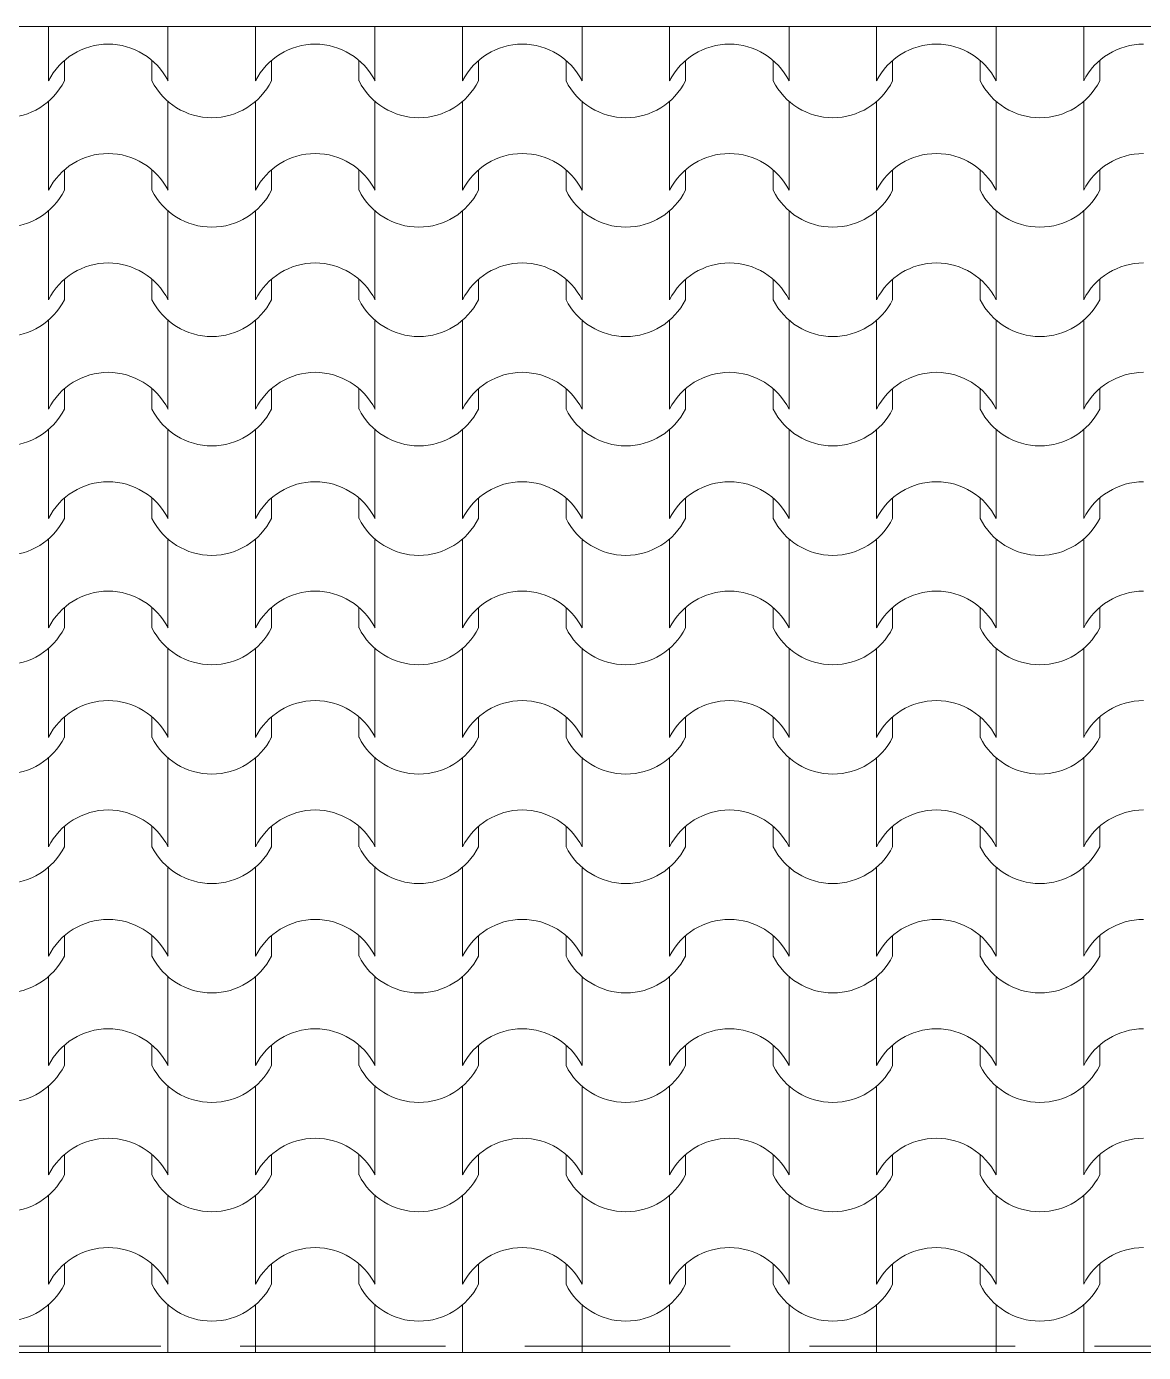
# Model space of a CAD drawing. Header units: millimetres. Extents: x 323482 to 503016, y 8175 to 72038.
# Drawn here: x 457332 to 458866, y 32468 to 34290 of the extents above; entities that cross this region are included whole.
import ezdxf

# ---------------------------------------------------------------- set-up
doc = ezdxf.new("R2010")
doc.units = ezdxf.units.MM
doc.header["$MEASUREMENT"] = 0
doc.linetypes.add('Hidden Line', pattern=[391.222223, 282.222223, -109])
doc.layers.add('2D Drafting - General_Pen_No__101', color=252, linetype='Continuous', lineweight=13)
doc.layers.add('Shell - Roof_Pen_No__120', color=7, linetype='Continuous', lineweight=13)
doc.layers.add('Structural - Bearing_Pen_No__83', color=7, linetype='Continuous', lineweight=13, true_color=0xff9955)

# ---------------------------------------------------------------- blocks, each defined once
blk = doc.blocks.new('*X4')
at = {"layer": '2D Drafting - General_Pen_No__101', "color": 252, "linetype": 'Continuous', "lineweight": 13}
for p, q in [((457361.7, 34290.4), (457361.7, 34276.6)), ((457361.7, 34276.6), (457361.7, 34215.7)), ((457526, 34290.4), (457526, 34276.6)), ((457526, 34276.6), (457526, 34215.7)), ((457646.2, 34290.4), (457646.2, 34276.6)), ((457646.2, 34276.6), (457646.2, 34215.7)), ((457810.4, 34290.4), (457810.4, 34276.6)), ((457810.4, 34276.6), (457810.4, 34215.7)), ((457930.7, 34290.4), (457930.7, 34276.6)), ((457930.7, 34276.6), (457930.7, 34215.7)), ((458094.9, 34290.4), (458094.9, 34276.6)), ((458094.9, 34276.6), (458094.9, 34215.7)), ((458215.2, 34290.4), (458215.2, 34276.6)), ((458215.2, 34276.6), (458215.2, 34215.7)), ((458379.4, 34290.4), (458379.4, 34276.6)), ((458379.4, 34276.6), (458379.4, 34215.7)), ((458499.6, 34290.4), (458499.6, 34276.6)), ((458499.6, 34276.6), (458499.6, 34215.7)), ((458663.9, 34290.4), (458663.9, 34276.6)), ((458663.9, 34276.6), (458663.9, 34215.7)), ((458784.1, 34290.4), (458784.1, 34276.6)), ((458784.1, 34276.6), (458784.1, 34215.7)), ((457383.7, 34243.7), (457383.7, 34215.7)), ((457504, 34243.7), (457504, 34215.7)), ((457668.2, 34243.7), (457668.2, 34215.7)), ((457788.4, 34243.7), (457788.4, 34215.7)), ((457952.7, 34243.7), (457952.7, 34215.7)), ((458072.9, 34243.7), (458072.9, 34215.7)), ((458237.2, 34243.7), (458237.2, 34215.7)), ((458357.4, 34243.7), (458357.4, 34215.7)), ((458521.6, 34243.7), (458521.6, 34215.7)), ((458641.9, 34243.7), (458641.9, 34215.7)), ((458806.1, 34243.7), (458806.1, 34215.7)), ((457361.7, 34187.3), (457361.7, 34126.3)), ((457526, 34187.3), (457526, 34126.3)), ((457646.2, 34187.3), (457646.2, 34126.3)), ((457810.4, 34187.3), (457810.4, 34126.3)), ((457930.7, 34187.3), (457930.7, 34126.3)), ((458094.9, 34187.3), (458094.9, 34126.3)), ((458215.2, 34187.3), (458215.2, 34126.3)), ((458379.4, 34187.3), (458379.4, 34126.3)), ((458499.6, 34187.3), (458499.6, 34126.3)), ((458663.9, 34187.3), (458663.9, 34126.3)), ((458784.1, 34187.3), (458784.1, 34126.3)), ((457361.7, 34126.3), (457361.7, 34065.3)), ((457526, 34126.3), (457526, 34065.3)), ((457646.2, 34126.3), (457646.2, 34065.3)), ((457810.4, 34126.3), (457810.4, 34065.3)), ((457930.7, 34126.3), (457930.7, 34065.3)), ((458094.9, 34126.3), (458094.9, 34065.3)), ((458215.2, 34126.3), (458215.2, 34065.3)), ((458379.4, 34126.3), (458379.4, 34065.3)), ((458499.6, 34126.3), (458499.6, 34065.3)), ((458663.9, 34126.3), (458663.9, 34065.3)), ((458784.1, 34126.3), (458784.1, 34065.3)), ((457383.7, 34093.4), (457383.7, 34065.3)), ((457504, 34093.4), (457504, 34065.3)), ((457668.2, 34093.4), (457668.2, 34065.3)), ((457788.4, 34093.4), (457788.4, 34065.3)), ((457952.7, 34093.4), (457952.7, 34065.3)), ((458072.9, 34093.4), (458072.9, 34065.3)), ((458237.2, 34093.4), (458237.2, 34065.3)), ((458357.4, 34093.4), (458357.4, 34065.3)), ((458521.6, 34093.4), (458521.6, 34065.3)), ((458641.9, 34093.4), (458641.9, 34065.3)), ((458806.1, 34093.4), (458806.1, 34065.3)), ((457361.7, 34036.9), (457361.7, 33976)), ((457526, 34036.9), (457526, 33976)), ((457646.2, 34036.9), (457646.2, 33976)), ((457810.4, 34036.9), (457810.4, 33976)), ((457930.7, 34036.9), (457930.7, 33976)), ((458094.9, 34036.9), (458094.9, 33976)), ((458215.2, 34036.9), (458215.2, 33976)), ((458379.4, 34036.9), (458379.4, 33976)), ((458499.6, 34036.9), (458499.6, 33976)), ((458663.9, 34036.9), (458663.9, 33976)), ((458784.1, 34036.9), (458784.1, 33976)), ((457361.7, 33976), (457361.7, 33915)), ((457526, 33976), (457526, 33915)), ((457646.2, 33976), (457646.2, 33915)), ((457810.4, 33976), (457810.4, 33915)), ((457930.7, 33976), (457930.7, 33915)), ((458094.9, 33976), (458094.9, 33915)), ((458215.2, 33976), (458215.2, 33915)), ((458379.4, 33976), (458379.4, 33915)), ((458499.6, 33976), (458499.6, 33915)), ((458663.9, 33976), (458663.9, 33915)), ((458784.1, 33976), (458784.1, 33915)), ((457383.7, 33943), (457383.7, 33915)), ((457504, 33943), (457504, 33915)), ((457668.2, 33943), (457668.2, 33915)), ((457788.4, 33943), (457788.4, 33915)), ((457952.7, 33943), (457952.7, 33915)), ((458072.9, 33943), (458072.9, 33915)), ((458237.2, 33943), (458237.2, 33915)), ((458357.4, 33943), (458357.4, 33915)), ((458521.6, 33943), (458521.6, 33915)), ((458641.9, 33943), (458641.9, 33915)), ((458806.1, 33943), (458806.1, 33915)), ((457361.7, 33886.6), (457361.7, 33825.6)), ((457526, 33886.6), (457526, 33825.6)), ((457646.2, 33886.6), (457646.2, 33825.6)), ((457810.4, 33886.6), (457810.4, 33825.6)), ((457930.7, 33886.6), (457930.7, 33825.6)), ((458094.9, 33886.6), (458094.9, 33825.6)), ((458215.2, 33886.6), (458215.2, 33825.6)), ((458379.4, 33886.6), (458379.4, 33825.6)), ((458499.6, 33886.6), (458499.6, 33825.6)), ((458663.9, 33886.6), (458663.9, 33825.6)), ((458784.1, 33886.6), (458784.1, 33825.6)), ((457361.7, 33825.6), (457361.7, 33764.7)), ((457526, 33825.6), (457526, 33764.7)), ((457646.2, 33825.6), (457646.2, 33764.7)), ((457810.4, 33825.6), (457810.4, 33764.7)), ((457930.7, 33825.6), (457930.7, 33764.7)), ((458094.9, 33825.6), (458094.9, 33764.7)), ((458215.2, 33825.6), (458215.2, 33764.7)), ((458379.4, 33825.6), (458379.4, 33764.7)), ((458499.6, 33825.6), (458499.6, 33764.7)), ((458663.9, 33825.6), (458663.9, 33764.7)), ((458784.1, 33825.6), (458784.1, 33764.7)), ((457383.7, 33792.7), (457383.7, 33764.7)), ((457504, 33792.7), (457504, 33764.7)), ((457668.2, 33792.7), (457668.2, 33764.7)), ((457788.4, 33792.7), (457788.4, 33764.7)), ((457952.7, 33792.7), (457952.7, 33764.7)), ((458072.9, 33792.7), (458072.9, 33764.7)), ((458237.2, 33792.7), (458237.2, 33764.7)), ((458357.4, 33792.7), (458357.4, 33764.7)), ((458521.6, 33792.7), (458521.6, 33764.7)), ((458641.9, 33792.7), (458641.9, 33764.7)), ((458806.1, 33792.7), (458806.1, 33764.7)), ((457361.7, 33736.3), (457361.7, 33675.3)), ((457526, 33736.3), (457526, 33675.3)), ((457646.2, 33736.3), (457646.2, 33675.3)), ((457810.4, 33736.3), (457810.4, 33675.3)), ((457930.7, 33736.3), (457930.7, 33675.3)), ((458094.9, 33736.3), (458094.9, 33675.3)), ((458215.2, 33736.3), (458215.2, 33675.3)), ((458379.4, 33736.3), (458379.4, 33675.3)), ((458499.6, 33736.3), (458499.6, 33675.3)), ((458663.9, 33736.3), (458663.9, 33675.3)), ((458784.1, 33736.3), (458784.1, 33675.3)), ((457361.7, 33675.3), (457361.7, 33614.3)), ((457526, 33675.3), (457526, 33614.3)), ((457646.2, 33675.3), (457646.2, 33614.3)), ((457810.4, 33675.3), (457810.4, 33614.3)), ((457930.7, 33675.3), (457930.7, 33614.3)), ((458094.9, 33675.3), (458094.9, 33614.3)), ((458215.2, 33675.3), (458215.2, 33614.3)), ((458379.4, 33675.3), (458379.4, 33614.3)), ((458499.6, 33675.3), (458499.6, 33614.3)), ((458663.9, 33675.3), (458663.9, 33614.3)), ((458784.1, 33675.3), (458784.1, 33614.3)), ((457383.7, 33642.3), (457383.7, 33614.3)), ((457504, 33642.3), (457504, 33614.3)), ((457668.2, 33642.3), (457668.2, 33614.3)), ((457788.4, 33642.3), (457788.4, 33614.3)), ((457952.7, 33642.3), (457952.7, 33614.3)), ((458072.9, 33642.3), (458072.9, 33614.3)), ((458237.2, 33642.3), (458237.2, 33614.3)), ((458357.4, 33642.3), (458357.4, 33614.3)), ((458521.6, 33642.3), (458521.6, 33614.3)), ((458641.9, 33642.3), (458641.9, 33614.3)), ((458806.1, 33642.3), (458806.1, 33614.3)), ((457361.7, 33585.9), (457361.7, 33524.9)), ((457526, 33585.9), (457526, 33524.9)), ((457646.2, 33585.9), (457646.2, 33524.9)), ((457810.4, 33585.9), (457810.4, 33524.9)), ((457930.7, 33585.9), (457930.7, 33524.9)), ((458094.9, 33585.9), (458094.9, 33524.9)), ((458215.2, 33585.9), (458215.2, 33524.9)), ((458379.4, 33585.9), (458379.4, 33524.9)), ((458499.6, 33585.9), (458499.6, 33524.9)), ((458663.9, 33585.9), (458663.9, 33524.9)), ((458784.1, 33585.9), (458784.1, 33524.9)), ((457361.7, 33524.9), (457361.7, 33464)), ((457526, 33524.9), (457526, 33464)), ((457646.2, 33524.9), (457646.2, 33464)), ((457810.4, 33524.9), (457810.4, 33464)), ((457930.7, 33524.9), (457930.7, 33464)), ((458094.9, 33524.9), (458094.9, 33464)), ((458215.2, 33524.9), (458215.2, 33464)), ((458379.4, 33524.9), (458379.4, 33464)), ((458499.6, 33524.9), (458499.6, 33464)), ((458663.9, 33524.9), (458663.9, 33464)), ((458784.1, 33524.9), (458784.1, 33464)), ((457383.7, 33492), (457383.7, 33464)), ((457504, 33492), (457504, 33464)), ((457668.2, 33492), (457668.2, 33464)), ((457788.4, 33492), (457788.4, 33464)), ((457952.7, 33492), (457952.7, 33464)), ((458072.9, 33492), (458072.9, 33464)), ((458237.2, 33492), (458237.2, 33464)), ((458357.4, 33492), (458357.4, 33464)), ((458521.6, 33492), (458521.6, 33464)), ((458641.9, 33492), (458641.9, 33464)), ((458806.1, 33492), (458806.1, 33464)), ((457361.7, 33435.6), (457361.7, 33374.6)), ((457526, 33435.6), (457526, 33374.6)), ((457646.2, 33435.6), (457646.2, 33374.6)), ((457810.4, 33435.6), (457810.4, 33374.6)), ((457930.7, 33435.6), (457930.7, 33374.6)), ((458094.9, 33435.6), (458094.9, 33374.6)), ((458215.2, 33435.6), (458215.2, 33374.6)), ((458379.4, 33435.6), (458379.4, 33374.6)), ((458499.6, 33435.6), (458499.6, 33374.6)), ((458663.9, 33435.6), (458663.9, 33374.6)), ((458784.1, 33435.6), (458784.1, 33374.6)), ((457361.7, 33374.6), (457361.7, 33313.6)), ((457526, 33374.6), (457526, 33313.6)), ((457646.2, 33374.6), (457646.2, 33313.6)), ((457810.4, 33374.6), (457810.4, 33313.6)), ((457930.7, 33374.6), (457930.7, 33313.6)), ((458094.9, 33374.6), (458094.9, 33313.6)), ((458215.2, 33374.6), (458215.2, 33313.6)), ((458379.4, 33374.6), (458379.4, 33313.6)), ((458499.6, 33374.6), (458499.6, 33313.6)), ((458663.9, 33374.6), (458663.9, 33313.6)), ((458784.1, 33374.6), (458784.1, 33313.6)), ((457383.7, 33341.7), (457383.7, 33313.6)), ((457504, 33341.7), (457504, 33313.6)), ((457668.2, 33341.7), (457668.2, 33313.6)), ((457788.4, 33341.7), (457788.4, 33313.6)), ((457952.7, 33341.7), (457952.7, 33313.6)), ((458072.9, 33341.7), (458072.9, 33313.6)), ((458237.2, 33341.7), (458237.2, 33313.6)), ((458357.4, 33341.7), (458357.4, 33313.6)), ((458521.6, 33341.7), (458521.6, 33313.6)), ((458641.9, 33341.7), (458641.9, 33313.6)), ((458806.1, 33341.7), (458806.1, 33313.6)), ((457361.7, 33285.2), (457361.7, 33224.3)), ((457526, 33285.2), (457526, 33224.3)), ((457646.2, 33285.2), (457646.2, 33224.3)), ((457810.4, 33285.2), (457810.4, 33224.3)), ((457930.7, 33285.2), (457930.7, 33224.3)), ((458094.9, 33285.2), (458094.9, 33224.3)), ((458215.2, 33285.2), (458215.2, 33224.3)), ((458379.4, 33285.2), (458379.4, 33224.3)), ((458499.6, 33285.2), (458499.6, 33224.3)), ((458663.9, 33285.2), (458663.9, 33224.3)), ((458784.1, 33285.2), (458784.1, 33224.3)), ((457361.7, 33224.3), (457361.7, 33163.3)), ((457526, 33224.3), (457526, 33163.3)), ((457646.2, 33224.3), (457646.2, 33163.3)), ((457810.4, 33224.3), (457810.4, 33163.3)), ((457930.7, 33224.3), (457930.7, 33163.3)), ((458094.9, 33224.3), (458094.9, 33163.3)), ((458215.2, 33224.3), (458215.2, 33163.3)), ((458379.4, 33224.3), (458379.4, 33163.3)), ((458499.6, 33224.3), (458499.6, 33163.3)), ((458663.9, 33224.3), (458663.9, 33163.3)), ((458784.1, 33224.3), (458784.1, 33163.3)), ((457383.7, 33191.3), (457383.7, 33163.3)), ((457504, 33191.3), (457504, 33163.3)), ((457668.2, 33191.3), (457668.2, 33163.3)), ((457788.4, 33191.3), (457788.4, 33163.3)), ((457952.7, 33191.3), (457952.7, 33163.3)), ((458072.9, 33191.3), (458072.9, 33163.3)), ((458237.2, 33191.3), (458237.2, 33163.3)), ((458357.4, 33191.3), (458357.4, 33163.3)), ((458521.6, 33191.3), (458521.6, 33163.3)), ((458641.9, 33191.3), (458641.9, 33163.3)), ((458806.1, 33191.3), (458806.1, 33163.3)), ((457361.7, 33134.9), (457361.7, 33073.9)), ((457526, 33134.9), (457526, 33073.9)), ((457646.2, 33134.9), (457646.2, 33073.9)), ((457810.4, 33134.9), (457810.4, 33073.9)), ((457930.7, 33134.9), (457930.7, 33073.9)), ((458094.9, 33134.9), (458094.9, 33073.9)), ((458215.2, 33134.9), (458215.2, 33073.9)), ((458379.4, 33134.9), (458379.4, 33073.9)), ((458499.6, 33134.9), (458499.6, 33073.9)), ((458663.9, 33134.9), (458663.9, 33073.9)), ((458784.1, 33134.9), (458784.1, 33073.9)), ((457361.7, 33073.9), (457361.7, 33013)), ((457526, 33073.9), (457526, 33013)), ((457646.2, 33073.9), (457646.2, 33013)), ((457810.4, 33073.9), (457810.4, 33013)), ((457930.7, 33073.9), (457930.7, 33013)), ((458094.9, 33073.9), (458094.9, 33013)), ((458215.2, 33073.9), (458215.2, 33013)), ((458379.4, 33073.9), (458379.4, 33013)), ((458499.6, 33073.9), (458499.6, 33013)), ((458663.9, 33073.9), (458663.9, 33013)), ((458784.1, 33073.9), (458784.1, 33013)), ((457383.7, 33041), (457383.7, 33013)), ((457504, 33041), (457504, 33013)), ((457668.2, 33041), (457668.2, 33013)), ((457788.4, 33041), (457788.4, 33013)), ((457952.7, 33041), (457952.7, 33013)), ((458072.9, 33041), (458072.9, 33013)), ((458237.2, 33041), (458237.2, 33013)), ((458357.4, 33041), (458357.4, 33013)), ((458521.6, 33041), (458521.6, 33013)), ((458641.9, 33041), (458641.9, 33013)), ((458806.1, 33041), (458806.1, 33013)), ((457361.7, 32984.6), (457361.7, 32923.6)), ((457526, 32984.6), (457526, 32923.6)), ((457646.2, 32984.6), (457646.2, 32923.6)), ((457810.4, 32984.6), (457810.4, 32923.6)), ((457930.7, 32984.6), (457930.7, 32923.6)), ((458094.9, 32984.6), (458094.9, 32923.6)), ((458215.2, 32984.6), (458215.2, 32923.6)), ((458379.4, 32984.6), (458379.4, 32923.6)), ((458499.6, 32984.6), (458499.6, 32923.6)), ((458663.9, 32984.6), (458663.9, 32923.6)), ((458784.1, 32984.6), (458784.1, 32923.6)), ((457361.7, 32923.6), (457361.7, 32862.6)), ((457526, 32923.6), (457526, 32862.6)), ((457646.2, 32923.6), (457646.2, 32862.6)), ((457810.4, 32923.6), (457810.4, 32862.6)), ((457930.7, 32923.6), (457930.7, 32862.6)), ((458094.9, 32923.6), (458094.9, 32862.6)), ((458215.2, 32923.6), (458215.2, 32862.6)), ((458379.4, 32923.6), (458379.4, 32862.6)), ((458499.6, 32923.6), (458499.6, 32862.6)), ((458663.9, 32923.6), (458663.9, 32862.6)), ((458784.1, 32923.6), (458784.1, 32862.6)), ((457383.7, 32890.7), (457383.7, 32862.6)), ((457504, 32890.7), (457504, 32862.6)), ((457668.2, 32890.7), (457668.2, 32862.6)), ((457788.4, 32890.7), (457788.4, 32862.6)), ((457952.7, 32890.7), (457952.7, 32862.6)), ((458072.9, 32890.7), (458072.9, 32862.6)), ((458237.2, 32890.7), (458237.2, 32862.6)), ((458357.4, 32890.7), (458357.4, 32862.6)), ((458521.6, 32890.7), (458521.6, 32862.6)), ((458641.9, 32890.7), (458641.9, 32862.6)), ((458806.1, 32890.7), (458806.1, 32862.6)), ((457361.7, 32834.2), (457361.7, 32773.3)), ((457526, 32834.2), (457526, 32773.3)), ((457646.2, 32834.2), (457646.2, 32773.3)), ((457810.4, 32834.2), (457810.4, 32773.3)), ((457930.7, 32834.2), (457930.7, 32773.3)), ((458094.9, 32834.2), (458094.9, 32773.3)), ((458215.2, 32834.2), (458215.2, 32773.3)), ((458379.4, 32834.2), (458379.4, 32773.3)), ((458499.6, 32834.2), (458499.6, 32773.3)), ((458663.9, 32834.2), (458663.9, 32773.3)), ((458784.1, 32834.2), (458784.1, 32773.3)), ((457361.7, 32773.3), (457361.7, 32712.3)), ((457526, 32773.3), (457526, 32712.3)), ((457646.2, 32773.3), (457646.2, 32712.3)), ((457810.4, 32773.3), (457810.4, 32712.3)), ((457930.7, 32773.3), (457930.7, 32712.3)), ((458094.9, 32773.3), (458094.9, 32712.3)), ((458215.2, 32773.3), (458215.2, 32712.3)), ((458379.4, 32773.3), (458379.4, 32712.3)), ((458499.6, 32773.3), (458499.6, 32712.3)), ((458663.9, 32773.3), (458663.9, 32712.3)), ((458784.1, 32773.3), (458784.1, 32712.3)), ((457383.7, 32740.3), (457383.7, 32712.3)), ((457504, 32740.3), (457504, 32712.3)), ((457668.2, 32740.3), (457668.2, 32712.3)), ((457788.4, 32740.3), (457788.4, 32712.3)), ((457952.7, 32740.3), (457952.7, 32712.3)), ((458072.9, 32740.3), (458072.9, 32712.3)), ((458237.2, 32740.3), (458237.2, 32712.3)), ((458357.4, 32740.3), (458357.4, 32712.3)), ((458521.6, 32740.3), (458521.6, 32712.3)), ((458641.9, 32740.3), (458641.9, 32712.3)), ((458806.1, 32740.3), (458806.1, 32712.3)), ((457361.7, 32683.9), (457361.7, 32622.9)), ((457526, 32683.9), (457526, 32622.9)), ((457646.2, 32683.9), (457646.2, 32622.9)), ((457810.4, 32683.9), (457810.4, 32622.9)), ((457930.7, 32683.9), (457930.7, 32622.9)), ((458094.9, 32683.9), (458094.9, 32622.9)), ((458215.2, 32683.9), (458215.2, 32622.9)), ((458379.4, 32683.9), (458379.4, 32622.9)), ((458499.6, 32683.9), (458499.6, 32622.9)), ((458663.9, 32683.9), (458663.9, 32622.9)), ((458784.1, 32683.9), (458784.1, 32622.9)), ((457361.7, 32622.9), (457361.7, 32562)), ((457526, 32622.9), (457526, 32562)), ((457646.2, 32622.9), (457646.2, 32562)), ((457810.4, 32622.9), (457810.4, 32562)), ((457930.7, 32622.9), (457930.7, 32562)), ((458094.9, 32622.9), (458094.9, 32562)), ((458215.2, 32622.9), (458215.2, 32562)), ((458379.4, 32622.9), (458379.4, 32562)), ((458499.6, 32622.9), (458499.6, 32562)), ((458663.9, 32622.9), (458663.9, 32562)), ((458784.1, 32622.9), (458784.1, 32562)), ((457383.7, 32590), (457383.7, 32562)), ((457504, 32590), (457504, 32562)), ((457668.2, 32590), (457668.2, 32562)), ((457788.4, 32590), (457788.4, 32562)), ((457952.7, 32590), (457952.7, 32562)), ((458072.9, 32590), (458072.9, 32562)), ((458237.2, 32590), (458237.2, 32562)), ((458357.4, 32590), (458357.4, 32562)), ((458521.6, 32590), (458521.6, 32562)), ((458641.9, 32590), (458641.9, 32562)), ((458806.1, 32590), (458806.1, 32562)), ((457361.7, 32533.6), (457361.7, 32472.6)), ((457526, 32533.6), (457526, 32472.6)), ((457646.2, 32533.6), (457646.2, 32472.6)), ((457810.4, 32533.6), (457810.4, 32472.6)), ((457930.7, 32533.6), (457930.7, 32472.6)), ((458094.9, 32533.6), (458094.9, 32472.6)), ((458215.2, 32533.6), (458215.2, 32472.6)), ((458379.4, 32533.6), (458379.4, 32472.6)), ((458499.6, 32533.6), (458499.6, 32472.6)), ((458663.9, 32533.6), (458663.9, 32472.6)), ((458784.1, 32533.6), (458784.1, 32472.6)), ((457361.7, 32472.6), (457361.7, 32468.3)), ((457526, 32472.6), (457526, 32468.3)), ((457646.2, 32472.6), (457646.2, 32468.3)), ((457810.4, 32472.6), (457810.4, 32468.3)), ((457930.7, 32472.6), (457930.7, 32468.3)), ((458094.9, 32472.6), (458094.9, 32468.3)), ((458215.2, 32472.6), (458215.2, 32468.3)), ((458379.4, 32472.6), (458379.4, 32468.3)), ((458499.6, 32472.6), (458499.6, 32468.3)), ((458663.9, 32472.6), (458663.9, 32468.3)), ((458784.1, 32472.6), (458784.1, 32468.3))]:
    blk.add_line(p, q, dxfattribs=at)
for centre, radius, start, end in [((457444.1, 34173.7), 92.5, 90.1705, 153.0115), ((457443.6, 34173.7), 92.5, 26.9885, 89.8295), ((457728.6, 34173.7), 92.5, 90.1705, 153.0115), ((457728, 34173.7), 92.5, 26.9885, 89.8295), ((458013.1, 34173.7), 92.5, 90.1705, 153.0115), ((458012.5, 34173.7), 92.5, 26.9885, 89.8295), ((458297.6, 34173.7), 92.5, 90.1705, 153.0115), ((458297, 34173.7), 92.5, 26.9885, 89.8295), ((458582, 34173.7), 92.5, 90.1705, 153.0115), ((458581.5, 34173.7), 92.5, 26.9885, 89.8295), ((458866.5, 34173.7), 92.5, 90.1705, 153.0115), ((457301.6, 34257), 91.9, 206.7044, 333.2956), ((457586.1, 34257), 91.9, 206.7044, 333.2956), ((457870.6, 34257), 91.9, 206.7044, 333.2956), ((458155, 34257), 91.9, 206.7044, 333.2956), ((458439.5, 34257), 91.9, 206.7044, 333.2956), ((458724, 34257), 91.9, 206.7044, 333.2956), ((457444.1, 34023.4), 92.5, 90.1705, 153.0115), ((457443.6, 34023.4), 92.5, 26.9885, 89.8295), ((457728.6, 34023.4), 92.5, 90.1705, 153.0115), ((457728, 34023.4), 92.5, 26.9885, 89.8295), ((458013.1, 34023.4), 92.5, 90.1705, 153.0115), ((458012.5, 34023.4), 92.5, 26.9885, 89.8295), ((458297.6, 34023.4), 92.5, 90.1705, 153.0115), ((458297, 34023.4), 92.5, 26.9885, 89.8295), ((458582, 34023.4), 92.5, 90.1705, 153.0115), ((458581.5, 34023.4), 92.5, 26.9885, 89.8295), ((458866.5, 34023.4), 92.5, 90.1705, 153.0115), ((457301.6, 34106.6), 91.9, 206.7044, 333.2956), ((457586.1, 34106.6), 91.9, 206.7044, 333.2956), ((457870.6, 34106.6), 91.9, 206.7044, 333.2956), ((458155, 34106.6), 91.9, 206.7044, 333.2956), ((458439.5, 34106.6), 91.9, 206.7044, 333.2956), ((458724, 34106.6), 91.9, 206.7044, 333.2956), ((457444.1, 33873), 92.5, 90.1705, 153.0115), ((457443.6, 33873), 92.5, 26.9885, 89.8295), ((457728.6, 33873), 92.5, 90.1705, 153.0115), ((457728, 33873), 92.5, 26.9885, 89.8295), ((458013.1, 33873), 92.5, 90.1705, 153.0115), ((458012.5, 33873), 92.5, 26.9885, 89.8295), ((458297.6, 33873), 92.5, 90.1705, 153.0115), ((458297, 33873), 92.5, 26.9885, 89.8295), ((458582, 33873), 92.5, 90.1705, 153.0115), ((458581.5, 33873), 92.5, 26.9885, 89.8295), ((458866.5, 33873), 92.5, 90.1705, 153.0115), ((457301.6, 33956.3), 91.9, 206.7044, 333.2956), ((457586.1, 33956.3), 91.9, 206.7044, 333.2956), ((457870.6, 33956.3), 91.9, 206.7044, 333.2956), ((458155, 33956.3), 91.9, 206.7044, 333.2956), ((458439.5, 33956.3), 91.9, 206.7044, 333.2956), ((458724, 33956.3), 91.9, 206.7044, 333.2956), ((457444.1, 33722.7), 92.5, 90.1705, 153.0115), ((457443.6, 33722.7), 92.5, 26.9885, 89.8295), ((457728.6, 33722.7), 92.5, 90.1705, 153.0115), ((457728, 33722.7), 92.5, 26.9885, 89.8295), ((458013.1, 33722.7), 92.5, 90.1705, 153.0115), ((458012.5, 33722.7), 92.5, 26.9885, 89.8295), ((458297.6, 33722.7), 92.5, 90.1705, 153.0115), ((458297, 33722.7), 92.5, 26.9885, 89.8295), ((458582, 33722.7), 92.5, 90.1705, 153.0115), ((458581.5, 33722.7), 92.5, 26.9885, 89.8295), ((458866.5, 33722.7), 92.5, 90.1705, 153.0115), ((457301.6, 33806), 91.9, 206.7044, 333.2956), ((457586.1, 33806), 91.9, 206.7044, 333.2956), ((457870.6, 33806), 91.9, 206.7044, 333.2956), ((458155, 33806), 91.9, 206.7044, 333.2956), ((458439.5, 33806), 91.9, 206.7044, 333.2956), ((458724, 33806), 91.9, 206.7044, 333.2956), ((457444.1, 33572.4), 92.5, 90.1705, 153.0115), ((457443.6, 33572.4), 92.5, 26.9885, 89.8295), ((457728.6, 33572.4), 92.5, 90.1705, 153.0115), ((457728, 33572.4), 92.5, 26.9885, 89.8295), ((458013.1, 33572.4), 92.5, 90.1705, 153.0115), ((458012.5, 33572.4), 92.5, 26.9885, 89.8295), ((458297.6, 33572.4), 92.5, 90.1705, 153.0115), ((458297, 33572.4), 92.5, 26.9885, 89.8295), ((458582, 33572.4), 92.5, 90.1705, 153.0115), ((458581.5, 33572.4), 92.5, 26.9885, 89.8295), ((458866.5, 33572.4), 92.5, 90.1705, 153.0115), ((457301.6, 33655.6), 91.9, 206.7044, 333.2956), ((457586.1, 33655.6), 91.9, 206.7044, 333.2956), ((457870.6, 33655.6), 91.9, 206.7044, 333.2956), ((458155, 33655.6), 91.9, 206.7044, 333.2956), ((458439.5, 33655.6), 91.9, 206.7044, 333.2956), ((458724, 33655.6), 91.9, 206.7044, 333.2956), ((457444.1, 33422), 92.5, 90.1705, 153.0115), ((457443.6, 33422), 92.5, 26.9885, 89.8295), ((457728.6, 33422), 92.5, 90.1705, 153.0115), ((457728, 33422), 92.5, 26.9885, 89.8295), ((458013.1, 33422), 92.5, 90.1705, 153.0115), ((458012.5, 33422), 92.5, 26.9885, 89.8295), ((458297.6, 33422), 92.5, 90.1705, 153.0115), ((458297, 33422), 92.5, 26.9885, 89.8295), ((458582, 33422), 92.5, 90.1705, 153.0115), ((458581.5, 33422), 92.5, 26.9885, 89.8295), ((458866.5, 33422), 92.5, 90.1705, 153.0115), ((457301.6, 33505.3), 91.9, 206.7044, 333.2956), ((457586.1, 33505.3), 91.9, 206.7044, 333.2956), ((457870.6, 33505.3), 91.9, 206.7044, 333.2956), ((458155, 33505.3), 91.9, 206.7044, 333.2956), ((458439.5, 33505.3), 91.9, 206.7044, 333.2956), ((458724, 33505.3), 91.9, 206.7044, 333.2956), ((457444.1, 33271.7), 92.5, 90.1705, 153.0115), ((457443.6, 33271.7), 92.5, 26.9885, 89.8295), ((457728.6, 33271.7), 92.5, 90.1705, 153.0115), ((457728, 33271.7), 92.5, 26.9885, 89.8295), ((458013.1, 33271.7), 92.5, 90.1705, 153.0115), ((458012.5, 33271.7), 92.5, 26.9885, 89.8295), ((458297.6, 33271.7), 92.5, 90.1705, 153.0115), ((458297, 33271.7), 92.5, 26.9885, 89.8295), ((458582, 33271.7), 92.5, 90.1705, 153.0115), ((458581.5, 33271.7), 92.5, 26.9885, 89.8295), ((458866.5, 33271.7), 92.5, 90.1705, 153.0115), ((457301.6, 33355), 91.9, 206.7044, 333.2956), ((457586.1, 33355), 91.9, 206.7044, 333.2956), ((457870.6, 33355), 91.9, 206.7044, 333.2956), ((458155, 33355), 91.9, 206.7044, 333.2956), ((458439.5, 33355), 91.9, 206.7044, 333.2956), ((458724, 33355), 91.9, 206.7044, 333.2956), ((457444.1, 33121.3), 92.5, 90.1705, 153.0115), ((457443.6, 33121.3), 92.5, 26.9885, 89.8295), ((457728.6, 33121.3), 92.5, 90.1705, 153.0115), ((457728, 33121.3), 92.5, 26.9885, 89.8295), ((458013.1, 33121.3), 92.5, 90.1705, 153.0115), ((458012.5, 33121.3), 92.5, 26.9885, 89.8295), ((458297.6, 33121.3), 92.5, 90.1705, 153.0115), ((458297, 33121.3), 92.5, 26.9885, 89.8295), ((458582, 33121.3), 92.5, 90.1705, 153.0115), ((458581.5, 33121.3), 92.5, 26.9885, 89.8295), ((458866.5, 33121.3), 92.5, 90.1705, 153.0115), ((457301.6, 33204.6), 91.9, 206.7044, 333.2956), ((457586.1, 33204.6), 91.9, 206.7044, 333.2956), ((457870.6, 33204.6), 91.9, 206.7044, 333.2956), ((458155, 33204.6), 91.9, 206.7044, 333.2956), ((458439.5, 33204.6), 91.9, 206.7044, 333.2956), ((458724, 33204.6), 91.9, 206.7044, 333.2956), ((457444.1, 32971), 92.5, 90.1705, 153.0115), ((457443.6, 32971), 92.5, 26.9885, 89.8295), ((457728.6, 32971), 92.5, 90.1705, 153.0115), ((457728, 32971), 92.5, 26.9885, 89.8295), ((458013.1, 32971), 92.5, 90.1705, 153.0115), ((458012.5, 32971), 92.5, 26.9885, 89.8295), ((458297.6, 32971), 92.5, 90.1705, 153.0115), ((458297, 32971), 92.5, 26.9885, 89.8295), ((458582, 32971), 92.5, 90.1705, 153.0115), ((458581.5, 32971), 92.5, 26.9885, 89.8295), ((458866.5, 32971), 92.5, 90.1705, 153.0115), ((457301.6, 33054.3), 91.9, 206.7044, 333.2956), ((457586.1, 33054.3), 91.9, 206.7044, 333.2956), ((457870.6, 33054.3), 91.9, 206.7044, 333.2956), ((458155, 33054.3), 91.9, 206.7044, 333.2956), ((458439.5, 33054.3), 91.9, 206.7044, 333.2956), ((458724, 33054.3), 91.9, 206.7044, 333.2956), ((457444.1, 32820.7), 92.5, 90.1705, 153.0115), ((457443.6, 32820.7), 92.5, 26.9885, 89.8295), ((457728.6, 32820.7), 92.5, 90.1705, 153.0115), ((457728, 32820.7), 92.5, 26.9885, 89.8295), ((458013.1, 32820.7), 92.5, 90.1705, 153.0115), ((458012.5, 32820.7), 92.5, 26.9885, 89.8295), ((458297.6, 32820.7), 92.5, 90.1705, 153.0115), ((458297, 32820.7), 92.5, 26.9885, 89.8295), ((458582, 32820.7), 92.5, 90.1705, 153.0115), ((458581.5, 32820.7), 92.5, 26.9885, 89.8295), ((458866.5, 32820.7), 92.5, 90.1705, 153.0115), ((457301.6, 32903.9), 91.9, 206.7044, 333.2956), ((457586.1, 32903.9), 91.9, 206.7044, 333.2956), ((457870.6, 32903.9), 91.9, 206.7044, 333.2956), ((458155, 32903.9), 91.9, 206.7044, 333.2956), ((458439.5, 32903.9), 91.9, 206.7044, 333.2956), ((458724, 32903.9), 91.9, 206.7044, 333.2956), ((457444.1, 32670.3), 92.5, 90.1705, 153.0115), ((457443.6, 32670.3), 92.5, 26.9885, 89.8295), ((457728.6, 32670.3), 92.5, 90.1705, 153.0115), ((457728, 32670.3), 92.5, 26.9885, 89.8295), ((458013.1, 32670.3), 92.5, 90.1705, 153.0115), ((458012.5, 32670.3), 92.5, 26.9885, 89.8295), ((458297.6, 32670.3), 92.5, 90.1705, 153.0115), ((458297, 32670.3), 92.5, 26.9885, 89.8295), ((458582, 32670.3), 92.5, 90.1705, 153.0115), ((458581.5, 32670.3), 92.5, 26.9885, 89.8295), ((458866.5, 32670.3), 92.5, 90.1705, 153.0115), ((457301.6, 32753.6), 91.9, 206.7044, 333.2956), ((457586.1, 32753.6), 91.9, 206.7044, 333.2956), ((457870.6, 32753.6), 91.9, 206.7044, 333.2956), ((458155, 32753.6), 91.9, 206.7044, 333.2956), ((458439.5, 32753.6), 91.9, 206.7044, 333.2956), ((458724, 32753.6), 91.9, 206.7044, 333.2956), ((457444.1, 32520), 92.5, 90.1705, 153.0115), ((457443.6, 32520), 92.5, 26.9885, 89.8295), ((457728.6, 32520), 92.5, 90.1705, 153.0115), ((457728, 32520), 92.5, 26.9885, 89.8295), ((458013.1, 32520), 92.5, 90.1705, 153.0115), ((458012.5, 32520), 92.5, 26.9885, 89.8295), ((458297.6, 32520), 92.5, 90.1705, 153.0115), ((458297, 32520), 92.5, 26.9885, 89.8295), ((458582, 32520), 92.5, 90.1705, 153.0115), ((458581.5, 32520), 92.5, 26.9885, 89.8295), ((458866.5, 32520), 92.5, 90.1705, 153.0115), ((457301.6, 32603.3), 91.9, 206.7044, 333.2956), ((457586.1, 32603.3), 91.9, 206.7044, 333.2956), ((457870.6, 32603.3), 91.9, 206.7044, 333.2956), ((458155, 32603.3), 91.9, 206.7044, 333.2956), ((458439.5, 32603.3), 91.9, 206.7044, 333.2956), ((458724, 32603.3), 91.9, 206.7044, 333.2956)]:
    blk.add_arc(centre, radius, start, end, dxfattribs=at)
blk = doc.blocks.new('Fill_2', base_point=(0, 1500))
at = {"layer": '2D Drafting - General_Pen_No__101', "color": 252, "linetype": 'Continuous', "lineweight": 13}
blk.add_blockref('*X4', (0, 0), dxfattribs=at)

msp = doc.modelspace()

# ---------------------------------------------------------------- linework, layer by layer
at = {"layer": 'Shell - Roof_Pen_No__120', "color": 7, "linetype": 'Continuous', "lineweight": 13}
for p, q in [((475293.1, 34290.4), (449846.1, 34290.4)), ((449846.1, 32468.3), (460447.6, 32468.3))]:
    msp.add_line(p, q, dxfattribs=at)
at = {"layer": 'Structural - Bearing_Pen_No__83', "color": 21, "linetype": 'Hidden Line', "lineweight": 13, "true_color": 0xff9955}
for p, q in [((499376.9, 34290.4), (447887.3, 34290.4)), ((499376.9, 32477.2), (447887.3, 32477.2))]:
    msp.add_line(p, q, dxfattribs=at)

# ---------------------------------------------------------------- block references
at = {"layer": '2D Drafting - General_Pen_No__101', "color": 252, "linetype": 'Continuous', "lineweight": 13}
msp.add_blockref('Fill_2', (0, 1500), dxfattribs=at)

doc.saveas('drawing.dxf')
